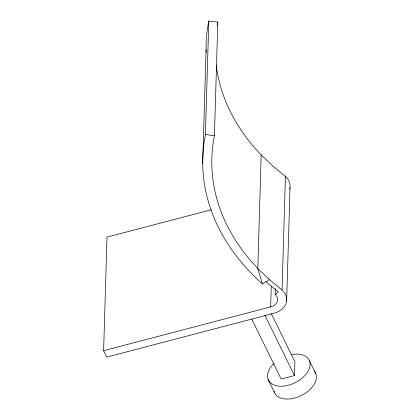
<?xml version="1.0" encoding="UTF-8"?>
<svg xmlns="http://www.w3.org/2000/svg" width="420" height="420" viewBox="0 0 420 420"><rect width="100%" height="100%" fill="white"/><g stroke="black" fill="none" stroke-linecap="round" stroke-linejoin="round"><path stroke-width="0.63" d="M216.19 65.137A240.728 179.739 1.7 0 0 261.188 154.917L272.758 166.031L285.432 176.458L282.062 290.015A19.782 14.768 1.7 0 1 273.803 313.315L106.769 357.1L103.619 350.674L106.99 237.116L211.386 209.748M202.703 163.401L206.073 49.843M262.463 283.915L257.817 268.475A240.728 179.739 1.7 0 1 214.431 135.681L217.802 22.118L208.798 21L205.427 134.558A249.832 186.538 1.7 0 0 262.463 283.915L265.797 281.657L278.444 292.068L275.105 294.32A10.668 7.964 1.7 0 1 270.653 306.889L103.619 350.674M261.188 154.917L257.817 268.475L269.388 279.589L282.062 290.015M270.653 306.889L271.273 286.004M275.279 288.451L275.105 294.32L275.615 294.735M286.65 301.061L290.02 187.504M251.827 319.242L281.143 379.055L294.483 375.559L294.893 361.694L271.32 313.614M266.049 281.846L269.388 279.589M205.217 134.531L214.431 135.681M309.488 360.854L315.767 373.663M264.873 315.163L294.483 375.559M268.097 379.459L274.381 392.269M285.432 176.458A19.782 14.768 1.7 0 1 289.648 189.247M217.208 25.253A240.728 179.739 1.7 0 1 217.802 22.118M206.12 52.364A249.832 186.538 1.7 0 1 208.798 21M291.092 354.627A22.712 14.054 -26.1 0 1 308.879 369.6A22.712 14.054 -26.1 0 1 277.226 385.938A22.712 14.054 -26.1 0 1 274.045 363.426M314.57 371.522A22.712 14.054 -26.1 0 1 301.056 395.687A22.712 14.054 -26.1 0 1 274.013 391.094"/></g></svg>
